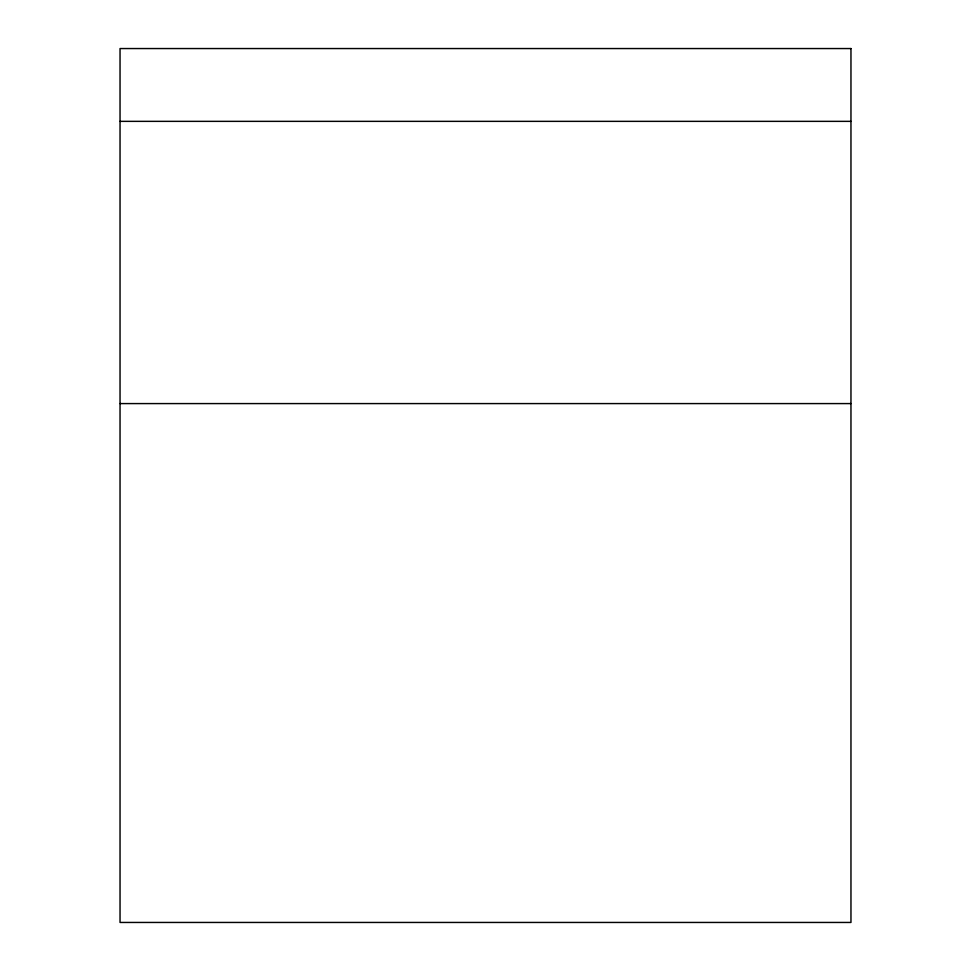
<?xml version="1.0" encoding="UTF-8"?>
<svg xmlns="http://www.w3.org/2000/svg" width="971" height="971" viewBox="0 0 971 971"><rect width="100%" height="100%" fill="white"/><g stroke="black" fill="none" stroke-linecap="round" stroke-linejoin="round"><path stroke-width="1.46" d="M120.04 121.351L850.96 121.351M120.04 403.584L850.96 403.584M850.96 48.55L120.04 48.55L120.04 922.45L850.96 922.45L850.96 48.55"/></g></svg>
